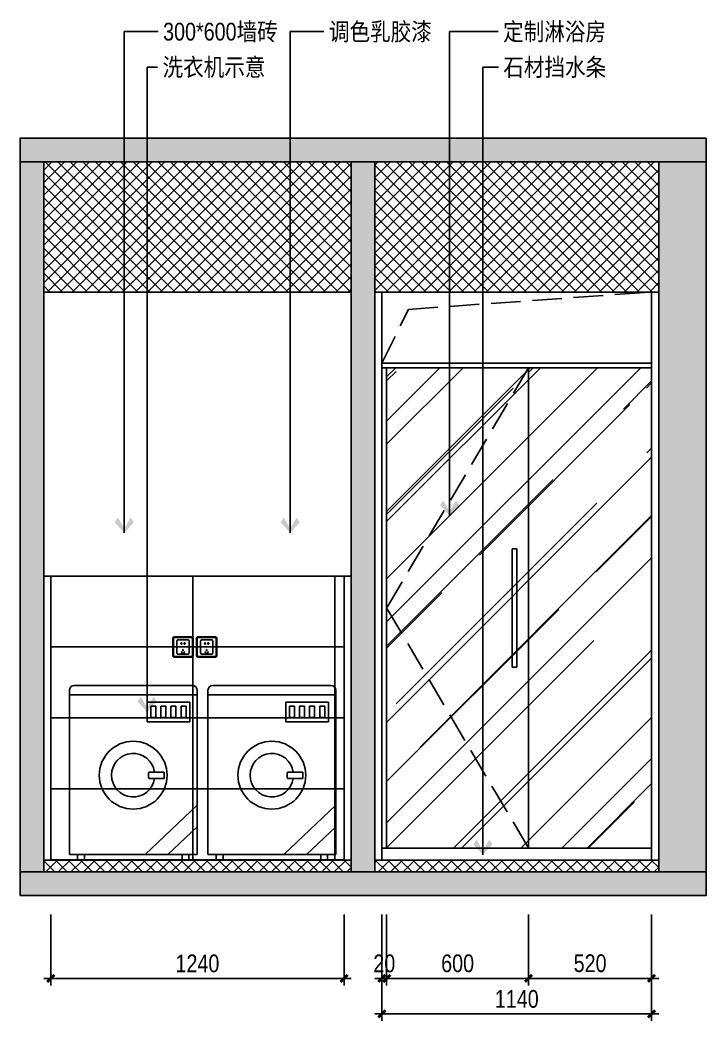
# Model space of a CAD drawing. Extents: x 468514 to 728049, y -74127 to 69080.
# Drawn here: x 631814 to 634714, y -71207 to -66977 of the extents above; entities that cross this region are included whole.
import ezdxf

# ---------------------------------------------------------------- set-up
doc = ezdxf.new("R2010")
doc.units = 0
doc.header["$LTSCALE"] = 500
doc.header["$MEASUREMENT"] = 0
doc.linetypes.add('DASH', pattern=[0.35, 0.25, -0.1])
doc.layers.get('Defpoints').update_dxf_attribs({"color": 229})
for name, color, linetype in [('E 立面填充', 250, 'Continuous'), ('E 立面墙体', 245, 'Continuous'), ('E 立面家具、洁具', 153, 'Continuous'), ('E 立面材料分格线', 8, 'Continuous'), ('E 立面标注尺寸', 9, 'Continuous'), ('E 立面装饰完成线', 225, 'Continuous')]:
    doc.layers.add(name, color=color, linetype=linetype)
doc.styles.add('PDC DIM', font='PMingLiU-ExtB.ttf', dxfattribs={"width": 0.85})
doc.dimstyles.new('PDC-A2', dxfattribs={"dimscale": 0, "dimtxt": 2.5, "dimasz": 1, "dimexe": 1, "dimexo": 1, "dimgap": 0.7, "dimtad": 1, "dimdec": 0, "dimtxsty": 'PDC DIM', "dimblk": 'ARCHTICK', "dimcen": 1, "dimdle": 1, "dimclrd": 8, "dimclre": 8, "dimclrt": 9, "dimadec": 0, "dimazin": 0, "dimtfac": 1, "dimtdec": 0, "dimtix": 1, "dimtmove": 2, "dimatfit": 3, "dimldrblk": 'PDC A2 T R', "dimfxl": 10, "dimfxlon": 1, "dimarcsym": 0})
pattern_1 = [(135, (-3056.376, 0), (-26.5165043, -26.5165043), []), (225, (-3056.376, 0), (26.5165043, -26.5165043), [])]

# ---------------------------------------------------------------- blocks, each defined once
blk = doc.blocks.new('54 545')
for p, q in [((631902.1, -70256.9, -49551.5), (631902.1, -69563.5, -49551.5)), ((631922.1, -69543.5, -49551.5), (632422.1, -69543.5, -49551.5)), ((632442.1, -69563.5, -49551.5), (632442.1, -70256.9, -49551.5)), ((631902.1, -69582.7, -49551.5), (632442.1, -69582.7, -49551.5)), ((632442.1, -70256.9, -49551.5), (631902.1, -70256.9, -49551.5)), ((631937.2, -70256.9, -49551.5), (631937.2, -70280.9, -49551.5)), ((631937.2, -70280.9, -49551.5), (631965.7, -70280.9, -49551.5)), ((631965.7, -70256.9, -49551.5), (631965.7, -70280.9, -49551.5)), ((632378.5, -70256.9, -49551.5), (632378.5, -70280.9, -49551.5)), ((632378.5, -70280.9, -49551.5), (632407, -70280.9, -49551.5)), ((632407, -70256.9, -49551.5), (632407, -70280.9, -49551.5))]:
    blk.add_line(p, q)
at = {"color": 8}
for p, q in [((632231.1, -69613.9, -49551.5), (632411.9, -69613.9, -49551.5)), ((632231.1, -69697, -49551.5), (632231.1, -69613.9, -49551.5)), ((632246.4, -69678.4, -49551.5), (632246.4, -69630.2, -49551.5)), ((632246.4, -69630.2, -49551.5), (632267.6, -69630.2, -49551.5)), ((632267.6, -69630.2, -49551.5), (632267.6, -69678.4, -49551.5)), ((632288.9, -69678.4, -49551.5), (632288.9, -69630.2, -49551.5)), ((632288.9, -69630.2, -49551.5), (632310.1, -69630.2, -49551.5)), ((632310.1, -69630.2, -49551.5), (632310.1, -69678.4, -49551.5)), ((632331.4, -69630.2, -49551.5), (632352.6, -69630.2, -49551.5)), ((632331.4, -69678.4, -49551.5), (632331.4, -69630.2, -49551.5)), ((632352.6, -69630.2, -49551.5), (632352.6, -69678.4, -49551.5)), ((632375.3, -69678.4, -49551.5), (632375.3, -69630.2, -49551.5)), ((632375.3, -69630.2, -49551.5), (632396.6, -69630.2, -49551.5)), ((632396.6, -69630.2, -49551.5), (632396.6, -69678.4, -49551.5)), ((632411.9, -69613.9, -49551.5), (632411.9, -69697, -49551.5)), ((632267.6, -69678.4, -49551.5), (632246.4, -69678.4, -49551.5)), ((632310.1, -69678.4, -49551.5), (632288.9, -69678.4, -49551.5)), ((632352.6, -69678.4, -49551.5), (632331.4, -69678.4, -49551.5)), ((632396.6, -69678.4, -49551.5), (632375.3, -69678.4, -49551.5)), ((632411.9, -69697, -49551.5), (632231.1, -69697, -49551.5)), ((632236.5, -69931, -49551.5), (632236.5, -69914, -49551.5)), ((632241.5, -69909, -49551.5), (632302.9, -69909, -49551.5)), ((632302.9, -69936, -49551.5), (632241.5, -69936, -49551.5)), ((632302.9, -69909, -49551.5), (632302.9, -69936, -49551.5)), ((632222.4, -70256.9, -49551.5), (632442.1, -70049.4, -49551.5)), ((632318.3, -70256.9, -49551.5), (632442.1, -70140, -49551.5))]:
    blk.add_line(p, q, dxfattribs=at)
blk.add_circle((632172, -69922.4, -49551.5), 143.2, dxfattribs=at)
for centre, start, end in [((631922.1, -69563.5, -49551.5), 90, 180), ((632422.1, -69563.5, -49551.5), 0, 90)]:
    blk.add_arc(centre, 20, start, end)
for centre, radius, start, end in [((632172, -69922.4, -49551.5), 91.8, 8.3547, 351.4767), ((632241.5, -69914, -49551.5), 5, 90, 180), ((632241.5, -69931, -49551.5), 5, 180, 270)]:
    blk.add_arc(centre, radius, start, end, dxfattribs=at)
blk = doc.blocks.new('ffffaasd')
at = {"linetype": 'DASH', "lineweight": -2, "ltscale": 20}
for p, q in [((69855.2, 418079.7), (69855.2, 418028.7)), ((69901.2, 418084.7), (69860.2, 418084.7)), ((69906.2, 418079.7), (69906.2, 418028.7)), ((69901.2, 418023.7), (69860.2, 418023.7))]:
    blk.add_line(p, q, dxfattribs=at)
for points in [[(69843.2, 418011.7), (69918.2, 418011.7, 0.414214), (69923.2, 418016.7), (69923.2, 418091.7, 0.414214), (69918.2, 418096.7), (69843.2, 418096.7, 0.414214), (69838.2, 418091.7), (69838.2, 418016.7, 0.414214)], [(69843.2, 418013.7), (69918.2, 418013.7, 0.414214), (69921.2, 418016.7), (69921.2, 418091.7, 0.414214), (69918.2, 418094.7), (69843.2, 418094.7, 0.414214), (69840.2, 418091.7), (69840.2, 418016.7, 0.414214)]]:
    blk.add_lwpolyline(points, format="xyb", close=True, dxfattribs=at)
for points in [[(69873.7, 418066.6), (69875.7, 418066.6), (69875.7, 418071.6), (69873.7, 418071.6)], [(69887.7, 418066.6), (69885.7, 418066.6), (69885.7, 418071.6), (69887.7, 418071.6)]]:
    blk.add_lwpolyline(points, dxfattribs=at)
for points in [[(69875.8, 418028.1), (69877.7, 418028.6), (69876.2, 418034.4), (69874.2, 418033.9)], [(69879.7, 418037.6), (69881.7, 418037.6), (69881.7, 418043.6), (69879.7, 418043.6)], [(69885.6, 418028.1), (69883.7, 418028.6), (69885.2, 418034.4), (69887.2, 418033.9)]]:
    blk.add_lwpolyline(points, close=True, dxfattribs=at)
for centre, radius, start, end in [((69860.2, 418079.7), 5, 90, 180), ((69873.9, 418069.1), 2.51, 93.6471, 266.3529), ((69887.5, 418069.1), 2.51, 273.6471, 86.3529), ((69901.2, 418079.7), 5, 0, 90), ((69860.2, 418028.7), 5, 180, 270), ((69901.2, 418028.7), 5, 270, 0)]:
    blk.add_arc(centre, radius, start, end, dxfattribs=at)
blk = doc.blocks.new('d34')
at = {"linetype": 'ByBlock', "lineweight": -2}
blk.add_blockref('ffffaasd', (0, 0), dxfattribs=at)
blk = doc.blocks.new('_ArchTick')
at = {"color": 0, "linetype": 'ByBlock', "const_width": 0.4}
blk.add_lwpolyline([(-0.5, -0.5), (0.5, 0.5)], dxfattribs=at)
blk = doc.blocks.new('*D2094')
at = {"layer": 'Defpoints', "color": 0, "transparency": 16777216}
for p in [(631943.8, -70726.5), (633183.8, -70726.5), (633183.8, -71026.5)]:
    blk.add_point(p, dxfattribs=at)
at = {"layer": 'E 立面标注尺寸', "color": 8, "lineweight": -2, "transparency": 16777216}
for p, q in [((631943.8, -70756.5), (631943.8, -71056.5)), ((633183.8, -70756.5), (633183.8, -71056.5)), ((631913.8, -71026.5), (633213.8, -71026.5))]:
    blk.add_line(p, q, dxfattribs=at)
at = {"layer": 'E 立面标注尺寸', "color": 8, "lineweight": -2, "transparency": 16777216, "xscale": 30.00000447440561, "yscale": 30.00000447440561, "zscale": 30.00000447440561, "rotation": 180}
blk.add_blockref('_ArchTick', (631943.8, -71026.5), dxfattribs=at)
at = {"layer": 'E 立面标注尺寸', "color": 8, "lineweight": -2, "transparency": 16777216, "xscale": 30.00000447440561, "yscale": 30.00000447440561, "zscale": 30.00000447440561}
blk.add_blockref('_ArchTick', (633183.8, -71026.5), dxfattribs=at)
at = {"layer": 'E 立面标注尺寸', "color": 9, "transparency": 16777216, "insert": (632563.8, -70963.7), "char_height": 75, "attachment_point": 5, "style": 'PDC DIM'}
blk.add_mtext('1240', dxfattribs=at)
blk = doc.blocks.new('PDC A2 T R')
at = {"color": 0, "linetype": 'ByBlock'}
blk.add_line((0, 0), (-2, 0), dxfattribs=at)
for points in [[(-2.15, 0.89), (-1.49, 1.35), (-0.6, 0), (0, 0)], [(-2.15, -0.89), (-1.49, -1.35), (-0.6, 0), (0, 0)]]:
    blk.add_solid(points, dxfattribs=at)
blk = doc.blocks.new('*D2095')
at = {"layer": 'Defpoints', "color": 0, "transparency": 16777216}
for p in [(633343.8, -70726.5), (633363.8, -70726.5), (633363.8, -71026.5)]:
    blk.add_point(p, dxfattribs=at)
at = {"layer": 'E 立面标注尺寸', "color": 8, "lineweight": -2, "transparency": 16777216}
for p, q in [((633343.8, -70756.5), (633343.8, -71056.5)), ((633363.8, -70756.5), (633363.8, -71056.5)), ((633343.8, -71026.5), (633313.8, -71026.5)), ((633343.8, -71026.5), (633363.8, -71026.5)), ((633363.8, -71026.5), (633393.8, -71026.5))]:
    blk.add_line(p, q, dxfattribs=at)
at = {"layer": 'E 立面标注尺寸', "color": 8, "lineweight": -2, "transparency": 16777216, "xscale": 30.00000447440561, "yscale": 30.00000447440561, "zscale": 30.00000447440561}
blk.add_blockref('_ArchTick', (633343.8, -71026.5), dxfattribs=at)
at = {"layer": 'E 立面标注尺寸', "color": 8, "lineweight": -2, "transparency": 16777216, "xscale": 30.00000447440561, "yscale": 30.00000447440561, "zscale": 30.00000447440561, "rotation": 180}
blk.add_blockref('_ArchTick', (633363.8, -71026.5), dxfattribs=at)
at = {"layer": 'E 立面标注尺寸', "color": 9, "transparency": 16777216, "insert": (633353.8, -70963.7), "char_height": 75, "attachment_point": 5, "style": 'PDC DIM'}
blk.add_mtext('20', dxfattribs=at)
blk = doc.blocks.new('*D2096')
at = {"layer": 'Defpoints', "color": 0, "transparency": 16777216}
for p in [(633363.8, -70726.5), (633963.8, -70726.5), (633963.8, -71026.5)]:
    blk.add_point(p, dxfattribs=at)
at = {"layer": 'E 立面标注尺寸', "color": 8, "lineweight": -2, "transparency": 16777216}
for p, q in [((633363.8, -70756.5), (633363.8, -71056.5)), ((633963.8, -70756.5), (633963.8, -71056.5)), ((633333.8, -71026.5), (633993.8, -71026.5))]:
    blk.add_line(p, q, dxfattribs=at)
at = {"layer": 'E 立面标注尺寸', "color": 8, "lineweight": -2, "transparency": 16777216, "xscale": 30.00000447440561, "yscale": 30.00000447440561, "zscale": 30.00000447440561, "rotation": 180}
blk.add_blockref('_ArchTick', (633363.8, -71026.5), dxfattribs=at)
at = {"layer": 'E 立面标注尺寸', "color": 8, "lineweight": -2, "transparency": 16777216, "xscale": 30.00000447440561, "yscale": 30.00000447440561, "zscale": 30.00000447440561}
blk.add_blockref('_ArchTick', (633963.8, -71026.5), dxfattribs=at)
at = {"layer": 'E 立面标注尺寸', "color": 9, "transparency": 16777216, "insert": (633663.8, -70963.3), "char_height": 75, "attachment_point": 5, "style": 'PDC DIM'}
blk.add_mtext('600', dxfattribs=at)
blk = doc.blocks.new('*D2097')
at = {"layer": 'Defpoints', "color": 0, "transparency": 16777216}
for p in [(633963.8, -70726.5), (634483.8, -70726.5), (634483.8, -71026.5)]:
    blk.add_point(p, dxfattribs=at)
at = {"layer": 'E 立面标注尺寸', "color": 8, "lineweight": -2, "transparency": 16777216}
for p, q in [((633963.8, -70756.5), (633963.8, -71056.5)), ((634483.8, -70756.5), (634483.8, -71056.5)), ((633933.8, -71026.5), (634513.8, -71026.5))]:
    blk.add_line(p, q, dxfattribs=at)
at = {"layer": 'E 立面标注尺寸', "color": 8, "lineweight": -2, "transparency": 16777216, "xscale": 30.00000447440561, "yscale": 30.00000447440561, "zscale": 30.00000447440561, "rotation": 180}
blk.add_blockref('_ArchTick', (633963.8, -71026.5), dxfattribs=at)
at = {"layer": 'E 立面标注尺寸', "color": 8, "lineweight": -2, "transparency": 16777216, "xscale": 30.00000447440561, "yscale": 30.00000447440561, "zscale": 30.00000447440561}
blk.add_blockref('_ArchTick', (634483.8, -71026.5), dxfattribs=at)
at = {"layer": 'E 立面标注尺寸', "color": 9, "transparency": 16777216, "insert": (634223.8, -70963), "char_height": 75, "attachment_point": 5, "style": 'PDC DIM'}
blk.add_mtext('520', dxfattribs=at)
blk = doc.blocks.new('*D2098')
at = {"layer": 'Defpoints', "color": 0, "transparency": 16777216}
for p in [(633343.8, -70726.5), (634483.8, -70726.5), (633343.8, -71176.5)]:
    blk.add_point(p, dxfattribs=at)
at = {"layer": 'E 立面标注尺寸', "color": 8, "lineweight": -2, "transparency": 16777216}
for p, q in [((633343.8, -70876.5), (633343.8, -71206.5)), ((634483.8, -70876.5), (634483.8, -71206.5)), ((634513.8, -71176.5), (633313.8, -71176.5))]:
    blk.add_line(p, q, dxfattribs=at)
at = {"layer": 'E 立面标注尺寸', "color": 8, "lineweight": -2, "transparency": 16777216, "xscale": 30.00000447440561, "yscale": 30.00000447440561, "zscale": 30.00000447440561, "rotation": 180}
blk.add_blockref('_ArchTick', (633343.8, -71176.5), dxfattribs=at)
at = {"layer": 'E 立面标注尺寸', "color": 8, "lineweight": -2, "transparency": 16777216, "xscale": 30.00000447440561, "yscale": 30.00000447440561, "zscale": 30.00000447440561}
blk.add_blockref('_ArchTick', (634483.8, -71176.5), dxfattribs=at)
at = {"layer": 'E 立面标注尺寸', "color": 9, "transparency": 16777216, "insert": (633913.8, -71113.7), "char_height": 75, "attachment_point": 5, "style": 'PDC DIM'}
blk.add_mtext('1140', dxfattribs=at)

msp = doc.modelspace()

# ---------------------------------------------------------------- hatches: boundary and pattern name
at = {"layer": 'E 立面填充'}
h = msp.add_hatch(dxfattribs=at)
h.set_pattern_fill('ANSI37', color=256, scale=300, angle=90)
h.set_pattern_definition(pattern_1)
h.paths.add_polyline_path([(633213.8, -68126.5), (631913.8, -68126.5), (631913.8, -67576.5), (633213.8, -67576.5)])
h = msp.add_hatch(dxfattribs=at)
h.set_pattern_fill('ANSI37', color=256, scale=300, angle=90)
h.set_pattern_definition(pattern_1)
h.paths.add_polyline_path([(634513.8, -68126.5), (633313.8, -68126.5), (633313.8, -67576.5), (634513.8, -67576.5)])
h = msp.add_hatch(dxfattribs=at)
h.set_pattern_fill('AR-RROOF', color=256, scale=300, angle=45)
h.set_pattern_definition([(45, (9393.38, -32487.5), (254.55844, 678.82251), [4500, -600, 1500, -300]), (45, (9569.45, -32099.3), (-494.26764, 70.00357), [900, -99, 1800, -225]), (45, (9319.13, -32201.12), (960.958116, 1245.21504), [2400, -420, 1200, -300])])
h.paths.add_polyline_path([(634483.8, -70476.5), (634483.8, -68446.5), (633363.8, -68446.5), (633363.8, -70476.5)])
h = msp.add_hatch(dxfattribs=at)
h.set_pattern_fill('_USER', color=256, scale=600, angle=90, pattern_type=0)
h.set_pattern_definition([(90, (631943.76, -70526.5), (-600, 4e-14), [])])
h.paths.add_polyline_path([(633183.8, -69326.5), (631943.8, -69326.5), (631943.8, -70526.5), (633183.8, -70526.5)])
h = msp.add_hatch(dxfattribs=at)
h.set_pattern_fill('_USER', color=256, scale=300, pattern_type=0)
h.set_pattern_definition([(0, (631943.76, -70526.5), (0, 300), [])])
h.paths.add_polyline_path([(633183.8, -69326.5), (631943.8, -69326.5), (631943.8, -70526.5), (633183.8, -70526.5)])
at = {"layer": 'E 立面墙体'}
h = msp.add_hatch(color=250, dxfattribs=at)
h.dxf.hatch_style = 1
h.paths.add_polyline_path([(634713.8, -67476.5), (631813.8, -67476.5), (631813.8, -67576.5), (634713.8, -67576.5)])
h = msp.add_hatch(dxfattribs=at)
h.set_pattern_fill('钢筋混凝土', color=250, scale=10, pattern_type=2)
h.set_pattern_definition([(45, (113329.217, -72201.5), (-35.355339, 35.355339), []), (50, (113329.22, -72201.5), (71.726018, -6.2752135), [7.5, -82.5]), (355, (113329.22, -72201.5), (-13.875133, 75.219213), [6, -66]), (100.4514, (113335.194, -72202.02), (57.850938, 68.943954), [6.374019, -70.114211]), (46.1842, (113329.22, -72181.5), (106.724105, -16.551901), [11.25, -123.75]), (96.6356, (113338.11, -72182.88), (93.46627, 97.411787), [9.561029, -105.1713]), (351.1842, (113329.22, -72181.5), (93.466195, 97.41186), [9, -99]), (21, (113339.22, -72186.5), (59.690705, -40.261889), [7.5, -82.5]), (326, (113339.22, -72186.5), (24.331533, 72.515005), [6, -66]), (71.4514, (113344.19, -72189.855), (84.022263, 32.25305), [6.374019, -70.114211]), (37.5, (113329.217, -72201.5), (1.2159855, 33.2893854), [0.5, -65.2, 0.5, -67, 0.5, -66.25]), (7.5, (113329.217, -72201.5), (26.3069537, 39.4411712), [0.5, -38.2, 0.5, -63.7, 0.5, -25.25]), (327.5, (113306.917, -72201.5), (53.3822436, -2.2554872), [0.5, -25, 0.5, -78, 0.5, -103.5]), (317.5, (113296.917, -72201.5), (58.318617, 10.0104982), [0.5, -32.5, 0.5, -51.8, 0.5, -73.5])])
h.paths.add_polyline_path([(631913.8, -70576.5), (631813.8, -70576.5), (631813.8, -67576.5), (631913.8, -67576.5)])
h = msp.add_hatch(dxfattribs=at)
h.set_pattern_fill('钢筋混凝土', color=250, scale=10, pattern_type=2)
h.set_pattern_definition([(45, (111929.217, -72201.5), (-35.355339, 35.355339), []), (50, (111929.22, -72201.5), (71.726018, -6.2752135), [7.5, -82.5]), (355, (111929.22, -72201.5), (-13.875133, 75.219213), [6, -66]), (100.4514, (111935.194, -72202.02), (57.850938, 68.943954), [6.374019, -70.114211]), (46.1842, (111929.22, -72181.5), (106.724105, -16.551901), [11.25, -123.75]), (96.6356, (111938.11, -72182.88), (93.46627, 97.411787), [9.561029, -105.1713]), (351.1842, (111929.22, -72181.5), (93.466195, 97.41186), [9, -99]), (21, (111939.22, -72186.5), (59.690705, -40.261889), [7.5, -82.5]), (326, (111939.22, -72186.5), (24.331533, 72.515005), [6, -66]), (71.4514, (111944.19, -72189.855), (84.022263, 32.25305), [6.374019, -70.114211]), (37.5, (111929.217, -72201.5), (1.2159855, 33.2893854), [0.5, -65.2, 0.5, -67, 0.5, -66.25]), (7.5, (111929.217, -72201.5), (26.3069537, 39.4411712), [0.5, -38.2, 0.5, -63.7, 0.5, -25.25]), (327.5, (111906.917, -72201.5), (53.3822436, -2.2554872), [0.5, -25, 0.5, -78, 0.5, -103.5]), (317.5, (111896.917, -72201.5), (58.318617, 10.0104982), [0.5, -32.5, 0.5, -51.8, 0.5, -73.5])])
h.paths.add_polyline_path([(633313.8, -70576.5), (633213.8, -70576.5), (633213.8, -67576.5), (633313.8, -67576.5)])
h = msp.add_hatch(dxfattribs=at)
h.set_pattern_fill('钢筋混凝土', color=250, scale=10, pattern_type=2)
h.set_pattern_definition([(45, (118229.217, -72201.5), (-35.355339, 35.355339), []), (50, (118229.22, -72201.5), (71.726018, -6.2752135), [7.5, -82.5]), (355, (118229.22, -72201.5), (-13.875133, 75.219213), [6, -66]), (100.4514, (118235.194, -72202.02), (57.850938, 68.943954), [6.374019, -70.114211]), (46.1842, (118229.22, -72181.5), (106.724105, -16.551901), [11.25, -123.75]), (96.6356, (118238.11, -72182.88), (93.46627, 97.411787), [9.561029, -105.1713]), (351.1842, (118229.22, -72181.5), (93.466195, 97.41186), [9, -99]), (21, (118239.22, -72186.5), (59.690705, -40.261889), [7.5, -82.5]), (326, (118239.22, -72186.5), (24.331533, 72.515005), [6, -66]), (71.4514, (118244.19, -72189.855), (84.022263, 32.25305), [6.374019, -70.114211]), (37.5, (118229.217, -72201.5), (1.2159855, 33.2893854), [0.5, -65.2, 0.5, -67, 0.5, -66.25]), (7.5, (118229.217, -72201.5), (26.3069537, 39.4411712), [0.5, -38.2, 0.5, -63.7, 0.5, -25.25]), (327.5, (118206.917, -72201.5), (53.3822436, -2.2554872), [0.5, -25, 0.5, -78, 0.5, -103.5]), (317.5, (118196.917, -72201.5), (58.318617, 10.0104982), [0.5, -32.5, 0.5, -51.8, 0.5, -73.5])])
h.paths.add_polyline_path([(634513.8, -70576.5), (634713.8, -70576.5), (634713.8, -67576.5), (634513.8, -67576.5)])
h = msp.add_hatch(dxfattribs=at)
h.set_pattern_fill('ANSI37', color=250, scale=300)
h.set_pattern_definition([(45, (120279.217, -72201.5), (-26.5165043, 26.5165043), []), (135, (120279.217, -72201.5), (-26.5165043, -26.5165043), [])])
h.paths.add_polyline_path([(633213.8, -70526.5), (631913.8, -70526.5), (631913.8, -70576.5), (633213.8, -70576.5)])
h = msp.add_hatch(dxfattribs=at)
h.set_pattern_fill('ANSI37', color=250, scale=300)
h.set_pattern_definition([(45, (118979.217, -72201.5), (-26.5165043, 26.5165043), []), (135, (118979.217, -72201.5), (-26.5165043, -26.5165043), [])])
h.paths.add_polyline_path([(634513.8, -70526.5), (633313.8, -70526.5), (633313.8, -70576.5), (634513.8, -70576.5)])
h = msp.add_hatch(color=250, dxfattribs=at)
h.dxf.hatch_style = 1
h.paths.add_polyline_path([(631813.8, -70676.5), (634713.8, -70676.5), (634713.8, -70576.5), (631813.8, -70576.5)])

# ---------------------------------------------------------------- linework, layer by layer
at = {"layer": 'E 立面填充'}
msp.add_line((633213.8, -69326.5), (631913.8, -69326.5), dxfattribs=at)
at = {"layer": 'E 立面墙体'}
for points in [[(634713.8, -67476.5), (631813.8, -67476.5), (631813.8, -67576.5), (634713.8, -67576.5)], [(631913.8, -70576.5), (631813.8, -70576.5), (631813.8, -67576.5), (631913.8, -67576.5)], [(633313.8, -70576.5), (633213.8, -70576.5), (633213.8, -67576.5), (633313.8, -67576.5)], [(634513.8, -70576.5), (634713.8, -70576.5), (634713.8, -67576.5), (634513.8, -67576.5)], [(631813.8, -70676.5), (634713.8, -70676.5), (634713.8, -70576.5), (631813.8, -70576.5)]]:
    msp.add_lwpolyline(points, close=True, dxfattribs=at)
at = {"layer": 'E 立面家具、洁具'}
for p, q in [((634483.8, -68426.5), (633343.8, -68426.5)), ((634483.8, -68446.5), (633343.8, -68446.5)), ((633363.8, -68446.5), (633363.8, -70476.5)), ((633963.8, -68446.5), (633963.8, -70476.5)), ((634483.8, -70476.5), (633343.8, -70476.5))]:
    msp.add_line(p, q, dxfattribs=at)
msp.add_lwpolyline([(633893.8, -69211.5), (633913.8, -69211.5), (633913.8, -69711.5), (633893.8, -69711.5)], close=True, dxfattribs=at)
at = {"layer": 'E 立面材料分格线', "linetype": 'DASH'}
for points in [[(633343.8, -68426.5), (633456.1, -68199.9), (634483.8, -68126.5)], [(633963.8, -68446.5), (633363.8, -69461.5), (633963.8, -70476.5)]]:
    msp.add_lwpolyline(points, dxfattribs=at)
at = {"layer": 'E 立面装饰完成线'}
for points in [[(633213.8, -68126.5), (631913.8, -68126.5), (631913.8, -67576.5), (633213.8, -67576.5)], [(634513.8, -68126.5), (633313.8, -68126.5), (633313.8, -67576.5), (634513.8, -67576.5)], [(633213.8, -70526.5), (631913.8, -70526.5), (631913.8, -70576.5), (633213.8, -70576.5)], [(634513.8, -70526.5), (633313.8, -70526.5), (633313.8, -70576.5), (634513.8, -70576.5)]]:
    msp.add_lwpolyline(points, close=True, dxfattribs=at)
for points in [[(633343.8, -70526.5), (633343.8, -68126.5)], [(634483.8, -70526.5), (634483.8, -68126.5)], [(631943.8, -70526.5), (631943.8, -69326.5)], [(633183.8, -70526.5), (633183.8, -69326.5)]]:
    msp.add_lwpolyline(points, dxfattribs=at)

# ---------------------------------------------------------------- block references
at = {"layer": 'E 立面家具、洁具', "linetype": 'DASH', "ltscale": 20, "xscale": -1}
for p in [(702383.6, -487680.7), (702483.6, -487680.7)]:
    msp.add_blockref('d34', p, dxfattribs=at)
at = {"layer": 'E 立面家具、洁具'}
for p in [(120.2, -245.6, 49551.5), (706.4, -245.6, 49551.5)]:
    msp.add_blockref('54 545', p, dxfattribs=at)

# ---------------------------------------------------------------- texts
at = {"layer": 'E 立面标注尺寸', "color": 9, "char_height": 75, "attachment_point": 1, "style": 'PDC DIM'}
for s, insert in [('300*600墙砖', (632418.6, -66989)), ('{\\fSimSun|b0|i0|c134|p2;调色乳胶漆}', (633119.8, -66989)), ('{\\fSimSun|b0|i0|c134|p2;定制淋浴房}', (633856.2, -66989)), ('洗衣机示意', (632416.4, -67139)), ('{\\fPMingLiU|b0|i0|c136|p18;石材挡水条}', (633857, -67139))]:
    msp.add_mtext(s, dxfattribs=dict(at, insert=insert))

# ---------------------------------------------------------------- dimensions: what is measured, and where the dimension line sits
at = {"layer": 'E 立面标注尺寸'}
for base, p1, p2, picture, middle in [((633183.8, -71026.5), (631943.8, -70726.5), (633183.8, -70726.5), '*D2094', (632563.8, -70963.7)), ((633363.8, -71026.5), (633343.8, -70726.5), (633363.8, -70726.5), '*D2095', (633353.8, -70963.7)), ((633343.8, -71176.5), (634483.8, -70726.5), (633343.8, -70726.5), '*D2098', (633913.8, -71113.7)), ((633963.8, -71026.5), (633363.8, -70726.5), (633963.8, -70726.5), '*D2096', (633663.8, -70963.3)), ((634483.8, -71026.5), (633963.8, -70726.5), (634483.8, -70726.5), '*D2097', (634223.8, -70963))]:
    dim = msp.add_linear_dim(base=base, p1=p1, p2=p2, dimstyle='PDC-A2', override={"dimscale": 30.000004}, dxfattribs=at)
    dim.commit()
    dim.dimension.update_dxf_attribs({"geometry": picture, "text_midpoint": middle})

# ---------------------------------------------------------------- leaders
at = {"layer": 'E 立面标注尺寸', "annotation_type": 0, "has_hookline": 1, "hookline_direction": 0}
for points, text_width in [([(632254.8, -69144.2), (632254.8, -67026.5), (632397.6, -67026.5)], 487.1), ([(632956, -69144.2), (632956, -67026.5), (633098.8, -67026.5)], 447.7), ([(633629.9, -69071.9), (633629.9, -67026.5), (633835.2, -67026.5)], 443.8), ([(632351.3, -69901.1), (632351.3, -67176.5), (632395.4, -67176.5)], 446.6), ([(633770.7, -70505), (633770.7, -67176.5), (633836, -67176.5)], 448)]:
    msp.add_leader(points, dimstyle='PDC-A2', override={"dimscale": 30.000004, "dimtad": 0}, dxfattribs=dict(at, text_width=text_width))

doc.saveas('drawing.dxf')
